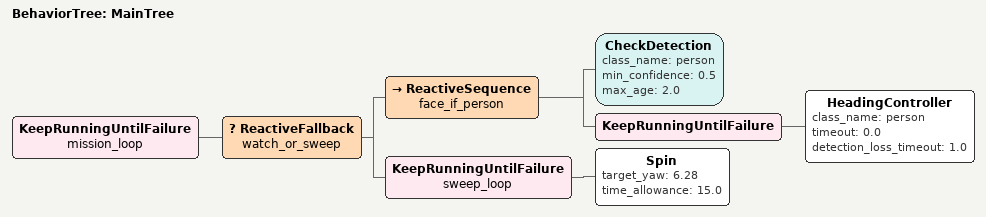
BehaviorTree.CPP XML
<root BTCPP_format="4">
  <BehaviorTree ID="MainTree">
    <!-- Outer KRUF: loop forever — neither a failed Spin nor HeadingController loss will terminate -->
    <KeepRunningUntilFailure name="mission_loop">
      <ReactiveFallback name="watch_or_sweep">

        <!-- Branch 1 (higher priority): person visible → face them -->
        <ReactiveSequence name="face_if_person">
          <CheckDetection class_name="person" min_confidence="0.5" max_age="2.0"/>
          <!-- KRUF converts HeadingController SUCCESS (centered) back to RUNNING so tracking continues -->
          <KeepRunningUntilFailure>
            <HeadingController class_name="person" timeout="0.0" detection_loss_timeout="1.0"/>
          </KeepRunningUntilFailure>
        </ReactiveSequence>

        <!-- Branch 2 (lower priority): no person → sweep in place indefinitely -->
        <KeepRunningUntilFailure name="sweep_loop">
          <Spin target_yaw="6.28" time_allowance="15.0"/>
        </KeepRunningUntilFailure>

      </ReactiveFallback>
    </KeepRunningUntilFailure>
  </BehaviorTree>

</root>
